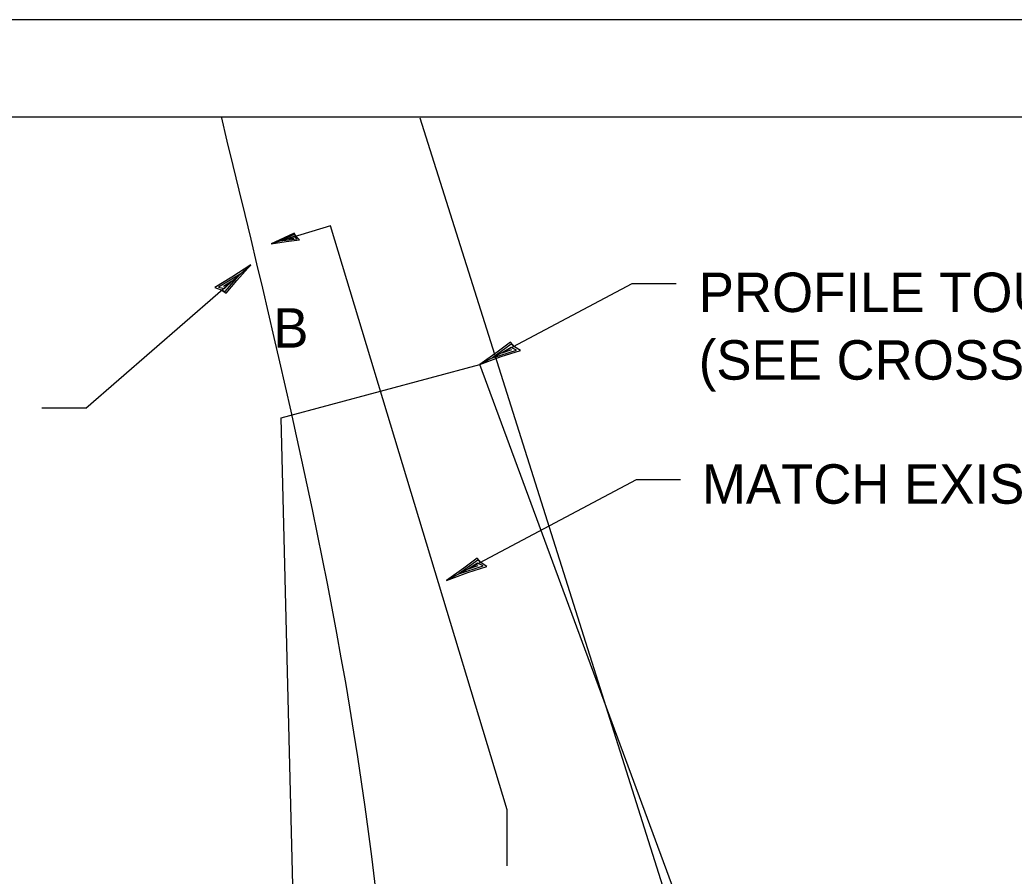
# Model space of a CAD drawing. Extents: x 0 to 2.83, y -0.12 to 1.83.
# Drawn here: x 0.5631 to 0.9899, y 1.4656 to 1.8333 of the extents above; entities that cross this region are included whole.
import ezdxf

# ---------------------------------------------------------------- set-up
doc = ezdxf.new("R2010")
doc.units = 0
for name, color, linetype in [('RD_Pr_Roadway_Notes', 7, 'Continuous'), ('SH_General_Details', 7, 'Continuous'), ('SH_Printer_Plotting_Border', 7, 'Continuous'), ('STG_Traffic_Control', 7, 'Continuous')]:
    doc.layers.add(name, color=color, linetype=linetype)

msp = doc.modelspace()

# ---------------------------------------------------------------- linework, layer by layer
at = {"layer": 'RD_Pr_Roadway_Notes'}
for p, q in [((0.59144, 1.66657), (0.66226, 1.72817)), ((0.66227, 1.72817), (0.6541, 1.72282)), ((0.6562, 1.72134), (0.66227, 1.72817)), ((0.6541, 1.72282), (0.64672, 1.71838)), ((0.65767, 1.72419), (0.64831, 1.71856)), ((0.65412, 1.72118), (0.65042, 1.71882)), ((0.6509, 1.718), (0.65412, 1.72118)), ((0.65118, 1.71666), (0.65767, 1.72419)), ((0.65159, 1.71591), (0.6562, 1.72134)), ((0.64672, 1.71838), (0.64954, 1.71742)), ((0.64831, 1.71856), (0.6509, 1.718)), ((0.64954, 1.71742), (0.65159, 1.71591)), ((0.64954, 1.71742), (0.65118, 1.71666)), ((0.82581, 1.71992), (0.76059, 1.68535)), ((0.84484, 1.71992), (0.82581, 1.71992)), ((0.77377, 1.69487), (0.76804, 1.69063)), ((0.77543, 1.69294), (0.77377, 1.69487)), ((0.76804, 1.69063), (0.76059, 1.68535)), ((0.774, 1.69404), (0.76597, 1.68819)), ((0.76597, 1.68819), (0.77636, 1.69156)), ((0.76976, 1.68871), (0.77795, 1.69136)), ((0.77396, 1.69268), (0.77011, 1.69031)), ((0.77011, 1.69031), (0.77426, 1.69177)), ((0.77636, 1.69156), (0.77396, 1.69268)), ((0.77543, 1.69294), (0.774, 1.69404)), ((0.77795, 1.69136), (0.77543, 1.69294)), ((0.76059, 1.68535), (0.76976, 1.68871)), ((0.59144, 1.66657), (0.57242, 1.66657)), ((0.82763, 1.63578), (0.74621, 1.59264)), ((0.84665, 1.63578), (0.82763, 1.63578)), ((0.75963, 1.60133), (0.7516, 1.59547)), ((0.7594, 1.60216), (0.75367, 1.59792)), ((0.76106, 1.60023), (0.7594, 1.60216)), ((0.76106, 1.60023), (0.75963, 1.60133)), ((0.75367, 1.59792), (0.74622, 1.59263)), ((0.7516, 1.59547), (0.76198, 1.59884)), ((0.75539, 1.59599), (0.76357, 1.59865)), ((0.75959, 1.59996), (0.75573, 1.5976)), ((0.75573, 1.5976), (0.75988, 1.59905)), ((0.76198, 1.59884), (0.75959, 1.59996)), ((0.76357, 1.59865), (0.76106, 1.60023)), ((0.74622, 1.59263), (0.75539, 1.59599))]:
    msp.add_line(p, q, dxfattribs=at)
at = {"layer": 'SH_General_Details'}
for p, q in [((2.83333, 1.83333), (-0.00001, 1.83333)), ((0.85275, 1.41825), (0.73498, 1.79112)), ((0.69643, 1.74492), (0.67098, 1.73722)), ((0.77231, 1.4941), (0.69643, 1.74492)), ((0.67526, 1.66241), (0.76059, 1.68535)), ((0.86306, 1.40777), (0.76059, 1.68535)), ((0.68156, 1.40777), (0.67526, 1.66241)), ((0.77231, 1.47001), (0.77231, 1.4941))]:
    msp.add_line(p, q, dxfattribs=at)
msp.add_lwpolyline([(0.16666, 1.79167), (2.79166, 1.79167), (2.79166, 0.04167), (0.16666, 0.04167)], close=True, dxfattribs=at)
msp.add_spline([(0.58251, 1.29942), (0.64593, 1.32555), (0.71297, 1.38905), (0.71841, 1.41808), (0.7166, 1.45255), (0.64956, 1.79183)], degree=3, dxfattribs=at)
at = {"layer": 'SH_Printer_Plotting_Border'}
msp.add_lwpolyline([(-0.00001, 0), (2.83333, 0), (2.83333, 1.83333), (-0.00001, 1.83333)], close=True, dxfattribs=at)
at = {"layer": 'STG_Traffic_Control'}
for p, q in [((0.68082, 1.74176), (0.67653, 1.73971)), ((0.68166, 1.74028), (0.68082, 1.74176)), ((0.67653, 1.73971), (0.67097, 1.73721)), ((0.67097, 1.73721), (0.67741, 1.73823)), ((0.68086, 1.74118), (0.67486, 1.73838)), ((0.67486, 1.73838), (0.68209, 1.73925)), ((0.67741, 1.73823), (0.6831, 1.73892)), ((0.68067, 1.7403), (0.67784, 1.73924)), ((0.67784, 1.73924), (0.68074, 1.73966)), ((0.68209, 1.73925), (0.68067, 1.7403)), ((0.68166, 1.74028), (0.68086, 1.74118)), ((0.6831, 1.73892), (0.68166, 1.74028))]:
    msp.add_line(p, q, dxfattribs=at)

# ---------------------------------------------------------------- texts
at = {"layer": 'RD_Pr_Roadway_Notes'}
for s, p in [('PROFILE TOUCHDOWN POINT', (0.85455, 1.70786)), ('(SEE CROSS SECTIONS AND PLANS)', (0.85455, 1.67882)), ('MATCH EXISTING SURFACE TYPE', (0.85589, 1.62554))]:
    msp.add_text(s, height=0.01694, dxfattribs=at).set_placement(p)
at = {"layer": 'SH_General_Details'}
msp.add_text('B', height=0.01694, dxfattribs=at).set_placement((0.67185, 1.69258))

doc.saveas('drawing.dxf')
